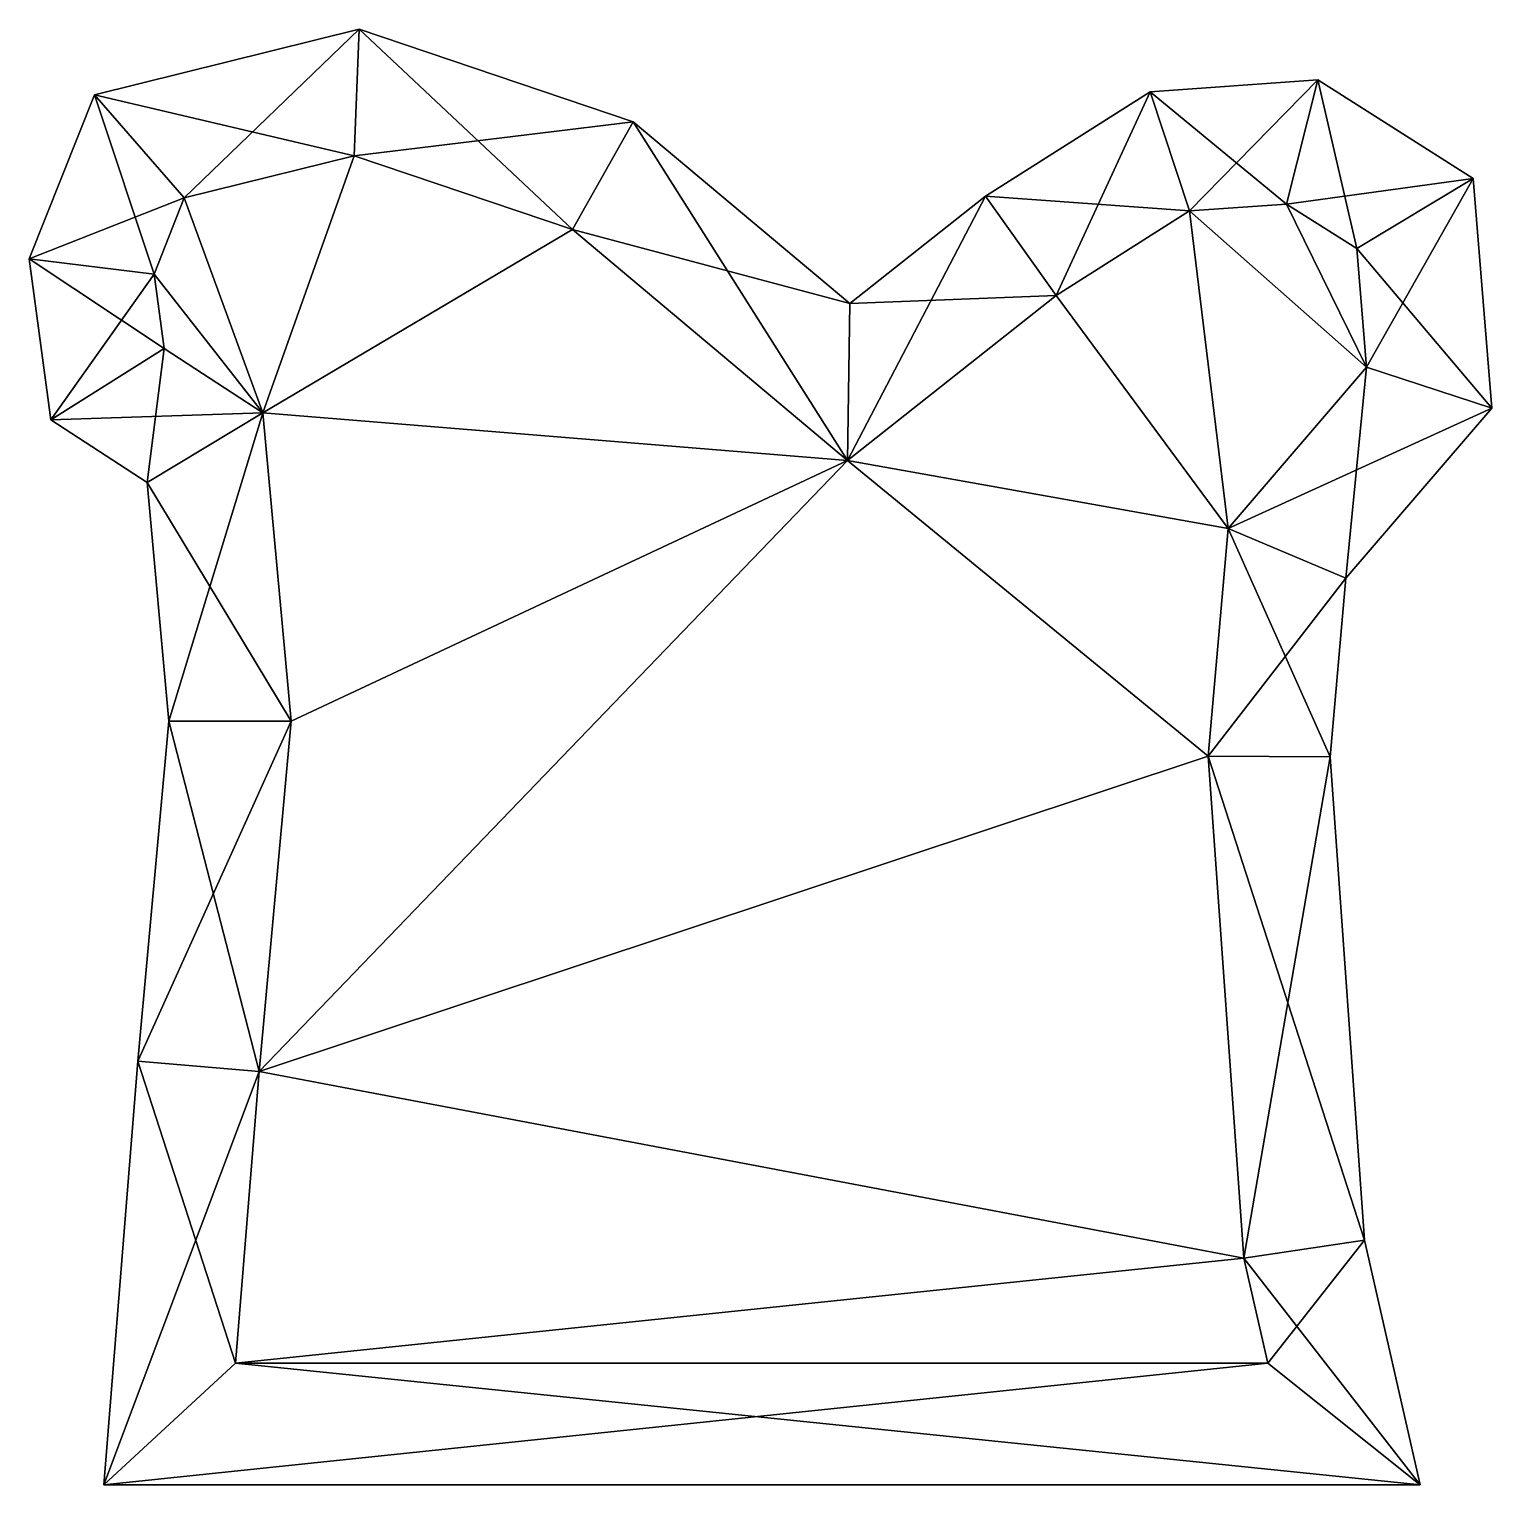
# Model space of a CAD drawing. Extents: x -99 to 99, y 0 to 197.
import ezdxf

# ---------------------------------------------------------------- set-up
doc = ezdxf.new("R2010")
doc.units = 0
doc.layers.add('bread', color=250, linetype='CONTINUOUS')

msp = doc.modelspace()

# ---------------------------------------------------------------- meshes
at = {"layer": 'bread'}
mesh = msp.add_polyface(dxfattribs=at)
corners = [(-88.568748, 0.277764, 88.53889), (-83.962335, 57.410416, 88.53889), (-79.774688, 103.277474, 88.53889), (-82.706041, 135.464884, 88.53889), (-95.687749, 143.914079, 88.53889), (-98.619102, 165.64058, 88.53889), (-89.841464, 187.769424, 88.53889), (-54.115082, 196.620962, 88.53889), (-17.173461, 184.148341, 88.53889), (12.033329, 159.605441, 88.53889), (30.360445, 174.089775, 88.53889), (52.554978, 188.171767, 88.53889), (75.168275, 189.781137, 88.53889), (96.106514, 176.503831, 88.53889), (98.619102, 145.523449, 88.53889), (78.937158, 122.58992, 88.53889), (76.843334, 98.449363, 88.53889), (81.449747, 33.269859, 88.53889), (88.987513, 0.277764, 88.53889), (-88.568748, 0.277764, -86.46111), (-83.962335, 57.410416, -86.46111), (-79.774688, 103.277474, -86.46111), (-82.706041, 135.464884, -86.46111), (-95.687749, 143.914079, -86.46111), (-98.619102, 165.64058, -86.46111), (-89.841464, 187.769424, -86.46111), (-54.115082, 196.620962, -86.46111), (-17.173461, 184.148341, -86.46111), (12.033329, 159.605441, -86.46111), (30.360445, 174.089775, -86.46111), (52.554978, 188.171767, -86.46111), (75.168275, 189.781137, -86.46111), (96.106514, 176.503831, -86.46111), (98.619102, 145.523449, -86.46111), (78.937158, 122.58992, -86.46111), (76.843334, 98.449363, -86.46111), (81.449747, 33.269859, -86.46111), (88.987513, 0.277764, -86.46111), (-88.568748, 0.277764, 88.53889), (-83.962335, 57.410416, 88.53889), (-79.774688, 103.277474, 88.53889), (-82.706041, 135.464884, 88.53889), (-95.687749, 143.914079, 88.53889), (-98.619102, 165.64058, 88.53889), (-89.841464, 187.769424, 88.53889), (-54.115082, 196.620962, 88.53889), (-17.173461, 184.148341, 88.53889), (12.033329, 159.605441, 88.53889), (30.360445, 174.089775, 88.53889), (52.554978, 188.171767, 88.53889), (75.168275, 189.781137, 88.53889), (96.106514, 176.503831, 88.53889), (98.619102, 145.523449, 88.53889), (78.937158, 122.58992, 88.53889), (76.843334, 98.449363, 88.53889), (81.449747, 33.269859, 88.53889), (88.987513, 0.277764, 88.53889), (-88.568748, 0.277764, -86.46111), (-83.962335, 57.410416, -86.46111), (-79.774688, 103.277474, -86.46111), (-82.706041, 135.464884, -86.46111), (-95.687749, 143.914079, -86.46111), (-98.619102, 165.64058, -86.46111), (-89.841464, 187.769424, -86.46111), (-54.115082, 196.620962, -86.46111), (-17.173461, 184.148341, -86.46111), (12.033329, 159.605441, -86.46111), (30.360445, 174.089775, -86.46111), (52.554978, 188.171767, -86.46111), (75.168275, 189.781137, -86.46111), (96.106514, 176.503831, -86.46111), (98.619102, 145.523449, -86.46111), (78.937158, 122.58992, -86.46111), (76.843334, 98.449363, -86.46111), (81.449747, 33.269859, -86.46111), (88.987513, 0.277764, -86.46111), (0, 0), (0, 0), (0, 0), (0, 0), (0, 0), (0, 0), (0, 0), (0, 0), (0, 0), (0, 0), (0, 0), (0, 0), (0, 0), (0, 0), (0, 0), (0, 0), (0, 0), (0, 0), (0, 0), (-70.793252, 16.677764, 88.53889), (-67.622364, 56.00582, 88.53889), (-63.306648, 103.275611, 88.53889), (-67.094889, 144.871992, 88.53889), (-80.440304, 153.557907, 88.53889), (-81.792717, 163.581671, 88.53889), (-77.707865, 173.879777, 88.53889), (-54.821749, 179.550021, 88.53889), (-25.353471, 169.600629, 88.53889), (11.715646, 138.450899, 88.53889), (39.863375, 160.696685, 88.53889), (57.846956, 172.106912, 88.53889), (70.9461, 173.039167, 88.53889), (80.420936, 167.031007, 88.53889), (81.719929, 151.014334, 88.53889), (63.054577, 129.265344, 88.53889), (60.39315, 98.580661, 88.53889), (65.179785, 30.851053, 88.53889), (68.417983, 16.677764, 88.53889), (-70.793252, 16.677764, -86.46111), (68.417983, 16.677764, -86.46111), (65.179785, 30.851053, -86.46111), (60.39315, 98.580661, -86.46111), (63.054577, 129.265344, -86.46111), (81.719929, 151.014334, -86.46111), (80.420936, 167.031007, -86.46111), (70.9461, 173.039167, -86.46111), (57.846956, 172.106912, -86.46111), (39.863375, 160.696685, -86.46111), (11.715646, 138.450899, -86.46111), (-25.353471, 169.600629, -86.46111), (-54.821749, 179.550021, -86.46111), (-77.707865, 173.879777, -86.46111), (-81.792717, 163.581671, -86.46111), (-80.440304, 153.557907, -86.46111), (-67.094889, 144.871992, -86.46111), (-63.306648, 103.275611, -86.46111), (-67.622364, 56.00582, -86.46111)]
mesh.append_faces([[corners[k] for k in face] for face in [(0, 19, 20), (1, 20, 21), (2, 21, 22), (3, 22, 23), (4, 23, 24), (5, 24, 25), (6, 25, 26), (7, 26, 27), (8, 27, 28), (9, 28, 29), (10, 29, 30), (11, 30, 31), (12, 31, 32), (13, 32, 33), (14, 33, 34), (15, 34, 35), (16, 35, 36), (17, 36, 37), (18, 37, 19), (96, 97, 104), (38, 95, 113), (96, 104, 111), (39, 96, 95), (40, 97, 96), (104, 97, 98), (104, 105, 110), (110, 105, 106), (102, 103, 98), (41, 98, 97), (95, 96, 112), (109, 106, 107), (42, 99, 98), (98, 99, 100), (43, 100, 99), (44, 101, 100), (45, 102, 101), (132, 116, 117), (124, 117, 118), (46, 103, 102), (118, 119, 122), (47, 104, 103), (48, 105, 104), (119, 120, 121), (130, 125, 126), (130, 127, 128), (124, 125, 130), (124, 131, 132), (114, 115, 116), (49, 106, 105), (50, 107, 106), (51, 108, 107), (52, 109, 108), (53, 110, 109), (54, 111, 110), (55, 112, 111), (56, 113, 112), (57, 114, 132), (75, 115, 114), (74, 116, 115), (73, 117, 116), (72, 118, 117), (71, 119, 118), (70, 120, 119), (69, 121, 120), (68, 122, 121), (67, 123, 122), (66, 124, 123), (65, 125, 124), (64, 126, 125), (63, 127, 126), (62, 128, 127), (61, 129, 128), (60, 130, 129), (59, 131, 130), (58, 132, 131), (0, 20, 1), (1, 21, 2), (2, 22, 3), (3, 23, 4), (4, 24, 5), (5, 25, 6), (6, 26, 7), (7, 27, 8), (8, 28, 9), (9, 29, 10), (10, 30, 11), (11, 31, 12), (12, 32, 13), (13, 33, 14), (14, 34, 15), (15, 35, 16), (16, 36, 17), (17, 37, 18), (18, 19, 0), (38, 113, 56), (96, 111, 112), (39, 95, 38), (40, 96, 39), (104, 98, 103), (104, 110, 111), (110, 106, 109), (102, 98, 101), (41, 97, 40), (95, 112, 113), (109, 107, 108), (42, 98, 41), (98, 100, 101), (43, 99, 42), (44, 100, 43), (45, 101, 44), (132, 117, 124), (124, 118, 123), (46, 102, 45), (118, 122, 123), (47, 103, 46), (48, 104, 47), (119, 121, 122), (130, 126, 127), (130, 128, 129), (124, 130, 131), (114, 116, 132), (49, 105, 48), (50, 106, 49), (51, 107, 50), (52, 108, 51), (53, 109, 52), (54, 110, 53), (55, 111, 54), (56, 112, 55), (57, 132, 58), (75, 114, 57), (74, 115, 75), (73, 116, 74), (72, 117, 73), (71, 118, 72), (70, 119, 71), (69, 120, 70), (68, 121, 69), (67, 122, 68), (66, 123, 67), (65, 124, 66), (64, 125, 65), (63, 126, 64), (62, 127, 63), (61, 128, 62), (60, 129, 61), (59, 130, 60), (58, 131, 59)]])

doc.saveas('drawing.dxf')
